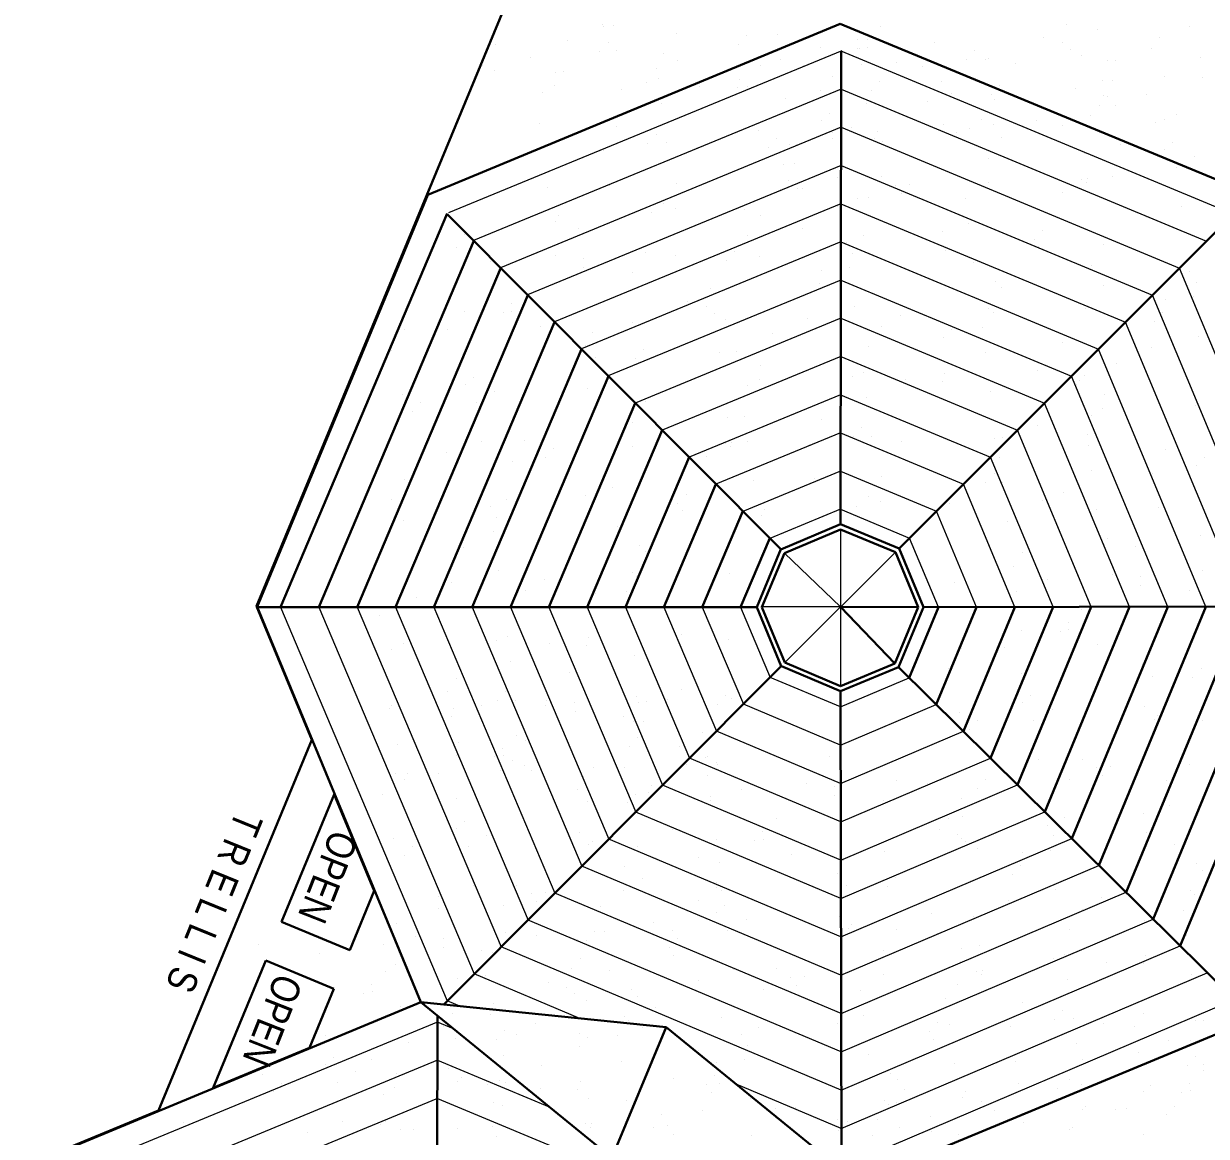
# Model space of a CAD drawing. Header units: inches. Extents: x -10188 to 9179, y -281 to 6710.
# Drawn here: x -2060.5 to -1692, y 2433.1 to 2780 of the extents above; entities that cross this region are included whole.
import ezdxf

# ---------------------------------------------------------------- set-up
doc = ezdxf.new("R2010")
doc.units = ezdxf.units.IN
doc.header["$MEASUREMENT"] = 0
doc.linetypes.add('HIDDEN', pattern=[0.375, 0.25, -0.125])
doc.layers.add('ROOF LINE', color=7, linetype='Continuous', lineweight=30)
doc.layers.add('ROOFLINE', color=7, linetype='HIDDEN', lineweight=30)
doc.styles.add('ARCHENTLTD', font='technical.ttf', dxfattribs={"height": 0.1875})

msp = doc.modelspace()

# ---------------------------------------------------------------- linework, layer by layer
at = {"layer": 'ROOF LINE'}
for p, q in [((-1987.98, 2598.36), (-1862.75, 2900.92)), ((-1806.06, 2779.88), (-1934.53, 2726.62)), ((-1677.53, 2726.64), (-1806.06, 2779.88)), ((-1987.76, 2598.14), (-1934.58, 2726.65)), ((-1987.69, 2598.13), (-1934.53, 2726.62)), ((-1824.62, 2616.09), (-1806.02, 2623.96)), ((-1806.02, 2623.95), (-1787.73, 2616.39)), ((-1823.48, 2614.94), (-1806.02, 2622.33)), ((-1806.02, 2622.33), (-1788.88, 2615.24)), ((-1787.73, 2616.39), (-1780.13, 2598.08)), ((-1832.08, 2598.08), (-1824.62, 2616.1)), ((-1830.46, 2598.08), (-1823.48, 2614.94)), ((-1788.88, 2615.24), (-1781.76, 2598.08)), ((-1970.76, 2556.73), (-1987.98, 2598.36)), ((-1936.73, 2474.93), (-1987.74, 2598.14)), ((-1824.45, 2579.63), (-1832.08, 2598.08)), ((-1823.33, 2580.86), (-1830.46, 2598.08)), ((-1781.76, 2598.08), (-1789.04, 2580.47)), ((-1780.13, 2598.08), (-1787.89, 2579.33)), ((-1806.01, 2571.84), (-1824.4, 2579.68)), ((-1806.01, 2573.47), (-1823.33, 2580.86)), ((-1789.04, 2580.47), (-1806.01, 2573.47)), ((-1787.89, 2579.33), (-1806.01, 2571.85)), ((-2018.51, 2441.22), (-1970.76, 2556.73)), ((-1980.12, 2499.94), (-1963.7, 2539.67)), ((-1963.7, 2539.67), (-1951.26, 2509.6)), ((-1951.26, 2509.6), (-1958.89, 2491.16)), ((-1958.89, 2491.16), (-1980.12, 2499.94)), ((-2001.47, 2448.28), (-1985.09, 2487.92)), ((-1985.09, 2487.92), (-1963.86, 2479.13)), ((-1963.85, 2479.14), (-1971.48, 2460.72)), ((-1936.73, 2474.93), (-2059.9, 2423.84)), ((-1860.33, 2467.17), (-1936.73, 2474.93)), ((-1936.73, 2474.93), (-1877.2, 2426.42)), ((-1677.56, 2469.66), (-1800.71, 2418.62)), ((-1877.2, 2426.42), (-1860.33, 2467.17)), ((-1860.33, 2467.17), (-1800.71, 2418.62)), ((-1971.48, 2460.72), (-2001.47, 2448.28)), ((-2060.5, 2423.83), (-2018.51, 2441.22))]:
    msp.add_line(p, q, dxfattribs=at)
at = {"layer": 'ROOF LINE', "color": 93, "lineweight": 9}
for p, q in [((-1805.6, 2771.52), (-1928.09, 2721.02)), ((-1805.91, 2771.52), (-1683.6, 2720.59)), ((-1805.78, 2759.55), (-1920.3, 2712.33)), ((-1805.78, 2759.55), (-1692.01, 2712.18)), ((-1805.8, 2747.65), (-1911.91, 2703.89)), ((-1805.8, 2747.65), (-1700.42, 2703.76)), ((-1805.82, 2735.74), (-1903.52, 2695.45)), ((-1805.82, 2735.74), (-1708.82, 2695.35)), ((-1805.84, 2723.83), (-1895.13, 2687.01)), ((-1805.84, 2723.83), (-1717.23, 2686.93)), ((-1805.86, 2711.93), (-1886.74, 2678.58)), ((-1805.86, 2711.93), (-1725.64, 2678.52)), ((-1656.4, 2598.27), (-1700.42, 2703.76)), ((-1805.88, 2700.02), (-1878.35, 2670.14)), ((-1805.88, 2700.02), (-1734.05, 2670.11)), ((-1668.31, 2598.26), (-1708.82, 2695.35)), ((-1805.9, 2688.11), (-1869.96, 2661.7)), ((-1805.9, 2688.11), (-1742.46, 2661.69)), ((-1680.23, 2598.24), (-1717.23, 2686.93)), ((-1805.92, 2676.2), (-1861.57, 2653.26)), ((-1805.92, 2676.2), (-1750.87, 2653.28)), ((-1692.14, 2598.22), (-1725.64, 2678.52)), ((-1704.05, 2598.2), (-1734.05, 2670.11)), ((-1805.95, 2664.3), (-1853.18, 2644.82)), ((-1805.95, 2664.3), (-1759.27, 2644.86)), ((-1715.96, 2598.18), (-1742.46, 2661.69)), ((-1727.87, 2598.16), (-1750.87, 2653.28)), ((-1805.97, 2652.39), (-1844.79, 2636.38)), ((-1805.97, 2652.39), (-1767.68, 2636.45)), ((-1739.78, 2598.14), (-1759.27, 2644.86)), ((-1805.99, 2640.48), (-1836.4, 2627.94)), ((-1805.99, 2640.48), (-1776.09, 2628.03)), ((-1751.69, 2598.12), (-1767.68, 2636.45)), ((-1806.01, 2628.58), (-1828.01, 2619.5)), ((-1806.01, 2628.58), (-1784.5, 2619.62)), ((-1763.6, 2598.11), (-1776.09, 2628.03)), ((-1775.51, 2598.09), (-1784.5, 2619.62)), ((-1980.51, 2598.08), (-1928.5, 2475.34)), ((-1968.56, 2598.08), (-1920.11, 2483.75)), ((-1956.62, 2598.08), (-1911.73, 2492.15)), ((-1944.67, 2598.08), (-1903.34, 2500.56)), ((-1932.72, 2598.08), (-1894.96, 2508.96)), ((-1920.78, 2598.08), (-1886.57, 2517.37)), ((-1908.83, 2598.08), (-1878.19, 2525.77)), ((-1896.88, 2598.08), (-1869.8, 2534.18)), ((-1884.93, 2598.08), (-1861.42, 2542.58)), ((-1872.99, 2598.08), (-1853.03, 2550.98)), ((-1861.04, 2598.08), (-1844.65, 2559.39)), ((-1849.09, 2598.08), (-1836.26, 2567.79)), ((-1837.15, 2598.08), (-1827.87, 2576.2)), ((-1806, 2566.98), (-1827.87, 2576.2)), ((-1806, 2566.98), (-1784.61, 2576.09)), ((-1805.97, 2555.04), (-1836.26, 2567.79)), ((-1805.97, 2555.04), (-1776.17, 2567.73)), ((-1805.95, 2543.09), (-1844.65, 2559.39)), ((-1805.95, 2543.09), (-1767.72, 2559.37)), ((-1805.93, 2531.15), (-1853.03, 2550.98)), ((-1805.93, 2531.15), (-1759.27, 2551.01)), ((-1805.91, 2519.2), (-1861.42, 2542.58)), ((-1805.91, 2519.2), (-1750.83, 2542.65)), ((-1805.88, 2507.26), (-1869.8, 2534.18)), ((-1805.88, 2507.26), (-1742.38, 2534.29)), ((-1805.86, 2495.31), (-1878.19, 2525.77)), ((-1805.86, 2495.31), (-1733.93, 2525.93)), ((-1805.84, 2483.37), (-1886.57, 2517.37)), ((-1805.84, 2483.37), (-1725.49, 2517.57)), ((-1805.81, 2471.42), (-1894.96, 2508.96)), ((-1805.81, 2471.42), (-1717.04, 2509.21)), ((-1805.79, 2459.48), (-1903.34, 2500.56)), ((-1805.79, 2459.48), (-1708.59, 2500.85)), ((-1805.77, 2447.53), (-1911.73, 2492.15)), ((-1805.77, 2447.53), (-1700.15, 2492.49)), ((-1887.23, 2469.9), (-1920.11, 2483.75)), ((-1805.74, 2435.59), (-1691.7, 2484.13)), ((-1924.59, 2473.7), (-1928.5, 2475.34)), ((-1805.72, 2423.64), (-1683.25, 2475.77)), ((-1931.33, 2468.79), (-2053.82, 2418.29)), ((-1931.64, 2468.79), (-1926.64, 2466.71)), ((-1931.51, 2456.82), (-2046.03, 2409.6)), ((-1931.51, 2456.82), (-1896.73, 2442.34)), ((-1805.74, 2435.59), (-1838.48, 2449.37)), ((-1931.53, 2444.92), (-2037.64, 2401.16)), ((-1931.53, 2444.92), (-1826.15, 2401.03))]:
    msp.add_line(p, q, dxfattribs=at)
at = {"layer": 'ROOF LINE', "color": 93}
for p, q in [((-1806.02, 2623.95), (-1805.76, 2771.19)), ((-1787.73, 2616.39), (-1677.42, 2726.77)), ((-1980.51, 2598.08), (-1928.5, 2720.81)), ((-1824.62, 2616.1), (-1928.3, 2720.38)), ((-1968.56, 2598.08), (-1920.19, 2712.22)), ((-1956.62, 2598.08), (-1911.81, 2703.79)), ((-1944.67, 2598.08), (-1903.44, 2695.37)), ((-1932.72, 2598.08), (-1895.06, 2686.94)), ((-1920.78, 2598.08), (-1886.68, 2678.52)), ((-1908.83, 2598.08), (-1878.31, 2670.09)), ((-1896.88, 2598.08), (-1869.93, 2661.67)), ((-1884.93, 2598.08), (-1861.55, 2653.24)), ((-1872.99, 2598.08), (-1853.18, 2644.82)), ((-1861.04, 2598.08), (-1844.8, 2636.39)), ((-1849.09, 2598.08), (-1836.42, 2627.97)), ((-1837.15, 2598.08), (-1828.05, 2619.54)), ((-1832.08, 2598.08), (-1987.51, 2598.08)), ((-1775.51, 2598.09), (-1784.61, 2576.09)), ((-1780.13, 2598.08), (-1624.08, 2598.33)), ((-1763.6, 2598.11), (-1776.17, 2567.73)), ((-1751.69, 2598.12), (-1767.72, 2559.37)), ((-1751.69, 2598.12), (-1767.72, 2559.37)), ((-1739.78, 2598.14), (-1759.27, 2551.01)), ((-1727.87, 2598.16), (-1750.83, 2542.65)), ((-1715.96, 2598.18), (-1742.38, 2534.29)), ((-1704.05, 2598.2), (-1733.93, 2525.93)), ((-1692.14, 2598.22), (-1725.49, 2517.57)), ((-1680.23, 2598.24), (-1717.04, 2509.21)), ((-1668.31, 2598.26), (-1708.59, 2500.85)), ((-1656.4, 2598.27), (-1700.15, 2492.49)), ((-1824.45, 2579.63), (-1929.63, 2474.21)), ((-1787.89, 2579.33), (-1677.21, 2469.79)), ((-1806.01, 2571.84), (-1805.72, 2422.7)), ((-1931.74, 2321.23), (-1931.58, 2470.74))]:
    msp.add_line(p, q, dxfattribs=at)
at = {"layer": 'ROOF LINE', "color": 5, "lineweight": 9}
for p, q in [((-1806.02, 2622.33), (-1806.02, 2573.47)), ((-1788.88, 2615.24), (-1823.33, 2580.86))]:
    msp.add_line(p, q, dxfattribs=at)
at = {"layer": 'ROOF LINE', "color": 4, "lineweight": 9}
for p, q in [((-1823.48, 2614.94), (-1806.02, 2598.13)), ((-1806.02, 2598.13), (-1830.46, 2598.13))]:
    msp.add_line(p, q, dxfattribs=at)
at = {"layer": 'ROOF LINE', "color": 5}
for p, q in [((-1781.76, 2598.08), (-1806.02, 2598.13)), ((-1806.02, 2598.13), (-1789.04, 2580.47))]:
    msp.add_line(p, q, dxfattribs=at)
at = {"layer": 'ROOFLINE', "color": 7, "linetype": 'Continuous', "lineweight": 25, "ltscale": 100}
for p, q in [((-1880.21, 2779.61), (-1880.21, 2779.61)), ((-1879.92, 2779.13), (-1879.92, 2779.13)), ((-1876.75, 2779.33), (-1876.75, 2779.33)), ((-1793.45, 2778.95), (-1793.45, 2778.95)), ((-1735.43, 2779.76), (-1735.43, 2779.76)), ((-1697.12, 2779.09), (-1697.12, 2779.09)), ((-1857.24, 2776.96), (-1857.24, 2776.96)), ((-1835.27, 2776.18), (-1835.27, 2776.18)), ((-1825.77, 2776.61), (-1825.77, 2776.61)), ((-1800.6, 2775.08), (-1800.6, 2775.08)), ((-1797.65, 2774.93), (-1797.65, 2774.93)), ((-1742.63, 2775.51), (-1742.63, 2775.51)), ((-1726.02, 2778.14), (-1726.02, 2778.14)), ((-1706.72, 2775.52), (-1706.72, 2775.52)), ((-1913.45, 2773.34), (-1913.45, 2773.34)), ((-1891.1, 2774.72), (-1891.1, 2774.72)), ((-1880.94, 2771.42), (-1880.94, 2771.42)), ((-1878.41, 2774.19), (-1878.41, 2774.19)), ((-1875.72, 2771.52), (-1875.72, 2771.52)), ((-1837.81, 2773.42), (-1837.81, 2773.42)), ((-1812.14, 2772.47), (-1812.14, 2772.47)), ((-1800.65, 2772.09), (-1800.65, 2772.09)), ((-1800.18, 2772.16), (-1800.18, 2772.16)), ((-1797.48, 2772.62), (-1797.48, 2772.62)), ((-1776.58, 2773.99), (-1776.58, 2773.99)), ((-1764.25, 2771.57), (-1764.25, 2771.57)), ((-1736.86, 2774.08), (-1736.86, 2774.08)), ((-1734.4, 2771.95), (-1734.4, 2771.95)), ((-1709.23, 2772.15), (-1709.23, 2772.15)), ((-1902.49, 2769.33), (-1902.49, 2769.33)), ((-1861.27, 2770.64), (-1861.27, 2770.64)), ((-1856.86, 2768.47), (-1856.86, 2768.47)), ((-1824.74, 2768.81), (-1824.74, 2768.81)), ((-1788.63, 2768), (-1788.63, 2768)), ((-1766.78, 2768.8), (-1766.78, 2768.8)), ((-1760.96, 2768.91), (-1760.96, 2768.91)), ((-1759.73, 2768.95), (-1759.73, 2768.95)), ((-1751.61, 2767.42), (-1751.61, 2767.42)), ((-1730.82, 2769.89), (-1730.82, 2769.89)), ((-1722.71, 2768.36), (-1722.71, 2768.36)), ((-1720.39, 2768.49), (-1720.39, 2768.49)), ((-1693.81, 2769.31), (-1693.81, 2769.31)), ((-1917.48, 2767.02), (-1917.48, 2767.02)), ((-1913.77, 2765.5), (-1913.77, 2765.5)), ((-1894.8, 2764.85), (-1894.8, 2764.85)), ((-1892.27, 2765.05), (-1892.27, 2765.05)), ((-1863.37, 2765.99), (-1863.37, 2765.99)), ((-1831.01, 2766.83), (-1831.01, 2766.83)), ((-1817.53, 2767.06), (-1817.53, 2767.06)), ((-1799.58, 2767.27), (-1799.58, 2767.27)), ((-1780.51, 2766.47), (-1780.51, 2766.47)), ((-1772.45, 2765.93), (-1772.45, 2765.93)), ((-1895.24, 2760.58), (-1895.24, 2760.58)), ((-1866.33, 2761.52), (-1866.33, 2761.52)), ((-1862.79, 2762.78), (-1862.79, 2762.78)), ((-1849.77, 2760.37), (-1849.77, 2760.37)), ((-1837.43, 2762.47), (-1837.43, 2762.47)), ((-1835.04, 2760.51), (-1835.04, 2760.51)), ((-1808.53, 2763.41), (-1808.53, 2763.41)), ((-1793.94, 2761.84), (-1793.94, 2761.84)), ((-1774.43, 2761.96), (-1774.43, 2761.96)), ((-1756.31, 2760.58), (-1756.31, 2760.58)), ((-1724.42, 2762.16), (-1724.42, 2762.16)), ((-1721.26, 2762.36), (-1721.26, 2762.36)), ((-1705.11, 2763.33), (-1705.11, 2763.33)), ((-1693.15, 2763.02), (-1693.15, 2763.02)), ((-1898.83, 2758.52), (-1898.83, 2758.52)), ((-1874.12, 2759.33), (-1874.12, 2759.33)), ((-1838.21, 2759.98), (-1838.21, 2759.98)), ((-1823.14, 2756.61), (-1823.14, 2756.61)), ((-1812.14, 2759.11), (-1812.14, 2759.11)), ((-1796.47, 2759.07), (-1796.47, 2759.07)), ((-1771.42, 2758.12), (-1771.42, 2758.12)), ((-1758.84, 2757.82), (-1758.84, 2757.82)), ((-1757.95, 2756.38), (-1757.95, 2756.38)), ((-1732.8, 2759.75), (-1732.8, 2759.75)), ((-1723.98, 2757.69), (-1723.98, 2757.69)), ((-1722.91, 2757.22), (-1722.91, 2757.22)), ((-1710.5, 2757.91), (-1710.5, 2757.91)), ((-1861.76, 2754.98), (-1861.76, 2754.98)), ((-1797.97, 2755.08), (-1797.97, 2755.08)), ((-1778.74, 2755.75), (-1778.74, 2755.75)), ((-1725.44, 2754.45), (-1725.44, 2754.45)), ((-1720.23, 2754.56), (-1720.23, 2754.56)), ((-1899.8, 2748.95), (-1899.8, 2748.95)), ((-1811.99, 2749.85), (-1811.99, 2749.85)), ((-1809.46, 2752.1), (-1809.46, 2752.1)), ((-1761.98, 2750.05), (-1761.98, 2750.05)), ((-1744.89, 2749.61), (-1744.89, 2749.61)), ((-1728.01, 2751.36), (-1728.01, 2751.36)), ((-1707.87, 2749.03), (-1707.87, 2749.03)), ((-1705.11, 2749.97), (-1705.11, 2749.97)), ((-1701.37, 2751.51), (-1701.37, 2751.51)), ((-1875.77, 2747.86), (-1875.77, 2747.86)), ((-1863.45, 2745.44), (-1863.45, 2745.44)), ((-1831.59, 2746.77), (-1831.59, 2746.77)), ((-1808.43, 2746.02), (-1808.43, 2746.02)), ((-1802.69, 2747.72), (-1802.69, 2747.72)), ((-1794.58, 2746.19), (-1794.58, 2746.19)), ((-1773.79, 2748.66), (-1773.79, 2748.66)), ((-1769.81, 2745.92), (-1769.81, 2745.92)), ((-1765.67, 2747.14), (-1765.67, 2747.14)), ((-1758.27, 2748.53), (-1758.27, 2748.53)), ((-1736.77, 2748.08), (-1736.77, 2748.08)), ((-1865.98, 2742.68), (-1865.98, 2742.68)), ((-1860.15, 2742.78), (-1860.15, 2742.78)), ((-1825.82, 2744.18), (-1825.82, 2744.18)), ((-1821.91, 2742.24), (-1821.91, 2742.24)), ((-1819.59, 2742.36), (-1819.59, 2742.36)), ((-1808.43, 2744.29), (-1808.43, 2744.29)), ((-1795.51, 2744.26), (-1795.51, 2744.26)), ((-1793, 2743.18), (-1793, 2743.18)), ((-1770.8, 2744.77), (-1770.8, 2744.77)), ((-1755.8, 2744.35), (-1755.8, 2744.35)), ((-1718.62, 2742.36), (-1718.62, 2742.36)), ((-1702.43, 2742.95), (-1702.43, 2742.95)), ((-1898.78, 2741.15), (-1898.78, 2741.15)), ((-1879.71, 2740.35), (-1879.71, 2740.35)), ((-1850.81, 2741.29), (-1850.81, 2741.29)), ((-1828.35, 2741.42), (-1828.35, 2741.42)), ((-1759.83, 2738.02), (-1759.83, 2738.02)), ((-1730.11, 2739.38), (-1730.11, 2739.38)), ((-1704.96, 2740.7), (-1704.96, 2740.7)), ((-1695.66, 2738.57), (-1695.66, 2738.57)), ((-1823.62, 2736.04), (-1823.62, 2736.04)), ((-1820.46, 2736.24), (-1820.46, 2736.24)), ((-1724.56, 2737.63), (-1724.56, 2737.63)), ((-1718.79, 2735.04), (-1718.79, 2735.04)), ((-1701.4, 2735.14), (-1701.4, 2735.14)), ((-1822.11, 2731.09), (-1822.11, 2731.09)), ((-1806.83, 2732.09), (-1806.83, 2732.09)), ((-1793.36, 2732.23), (-1793.36, 2732.23)), ((-1759.91, 2730.58), (-1759.91, 2730.58)), ((-1731.01, 2731.52), (-1731.01, 2731.52)), ((-1729.08, 2731.57), (-1729.08, 2731.57)), ((-1721.32, 2732.27), (-1721.32, 2732.27)), ((-1897.17, 2728.95), (-1897.17, 2728.95)), ((-1877.94, 2729.63), (-1877.94, 2729.63)), ((-1857.15, 2730.25), (-1857.15, 2730.25)), ((-1824.64, 2728.33), (-1824.64, 2728.33)), ((-1819.43, 2728.43), (-1819.43, 2728.43)), ((-1817.71, 2728.69), (-1817.71, 2728.69)), ((-1788.81, 2729.63), (-1788.81, 2729.63)), ((-1787.02, 2727.07), (-1787.02, 2727.07)), ((-1784.48, 2729.84), (-1784.48, 2729.84)), ((-1736.78, 2727.36), (-1736.78, 2727.36)), ((-1729.46, 2730.42), (-1729.46, 2730.42)), ((-1861.18, 2723.92), (-1861.18, 2723.92)), ((-1800.57, 2725.38), (-1800.57, 2725.38)), ((-1797.39, 2725.91), (-1797.39, 2725.91)), ((-1767.13, 2725.55), (-1767.13, 2725.55)), ((-1893.78, 2720.07), (-1893.78, 2720.07)), ((-1864.87, 2721.01), (-1864.87, 2721.01)), ((-1857.47, 2722.41), (-1857.47, 2722.41)), ((-1835.97, 2721.96), (-1835.97, 2721.96)), ((-1830.93, 2720.12), (-1830.93, 2720.12)), ((-1807.07, 2722.9), (-1807.07, 2722.9)), ((-1710.68, 2719.54), (-1710.68, 2719.54)), ((-1699.8, 2722.95), (-1699.8, 2722.95)), ((-1894.71, 2718.14), (-1894.71, 2718.14)), ((-1887.68, 2716.2), (-1887.68, 2716.2)), ((-1817.82, 2716.24), (-1817.82, 2716.24)), ((-1766.1, 2717.74), (-1766.1, 2717.74)), ((-1923.02, 2714.26), (-1923.02, 2714.26)), ((-1834.96, 2713.79), (-1834.96, 2713.79)), ((-1798.97, 2714.02), (-1798.97, 2714.02)), ((-1774.34, 2715.25), (-1774.34, 2715.25)), ((-1745.68, 2712.72), (-1745.68, 2712.72)), ((-1743.15, 2715.49), (-1743.15, 2715.49)), ((-1925.72, 2710.18), (-1925.72, 2710.18)), ((-1866.83, 2708.76), (-1866.83, 2708.76)), ((-1839.08, 2709.03), (-1839.08, 2709.03)), ((-1804.15, 2711.72), (-1804.15, 2711.72)), ((-1802.19, 2708.45), (-1802.19, 2708.45)), ((-1773.29, 2709.4), (-1773.29, 2709.4)), ((-1744.39, 2710.34), (-1744.39, 2710.34)), ((-1723.9, 2710.97), (-1723.9, 2710.97)), ((-1944, 2704.99), (-1944, 2704.99)), ((-1915.1, 2705.94), (-1915.1, 2705.94)), ((-1894.91, 2707.56), (-1894.91, 2707.56)), ((-1886.2, 2706.88), (-1886.2, 2706.88)), ((-1857.29, 2707.83), (-1857.29, 2707.83)), ((-1841.62, 2706.26), (-1841.62, 2706.26)), ((-1831.09, 2707.51), (-1831.09, 2707.51)), ((-1764.5, 2705.55), (-1764.5, 2705.55)), ((-1924.7, 2702.37), (-1924.7, 2702.37)), ((-1886.07, 2704), (-1886.07, 2704)), ((-1870.86, 2702.44), (-1870.86, 2702.44)), ((-1811.9, 2703.14), (-1811.9, 2703.14)), ((-1803.12, 2703.91), (-1803.12, 2703.91)), ((-1727.93, 2704.65), (-1727.93, 2704.65)), ((-1697.12, 2702.58), (-1697.12, 2702.58)), ((-1846.37, 2697.46), (-1846.37, 2697.46)), ((-1812.65, 2699.09), (-1812.65, 2699.09)), ((-1757.64, 2699.67), (-1757.64, 2699.67)), ((-1755.72, 2697.64), (-1755.72, 2697.64)), ((-1724.06, 2698.37), (-1724.06, 2698.37)), ((-1695.16, 2699.31), (-1695.16, 2699.31)), ((-1904.4, 2696.65), (-1904.4, 2696.65)), ((-1815.19, 2696.33), (-1815.19, 2696.33)), ((-1704.87, 2693.99), (-1704.87, 2693.99)), ((-1696.09, 2694.77), (-1696.09, 2694.77)), ((-1923.09, 2690.17), (-1923.09, 2690.17)), ((-1908.59, 2692.63), (-1908.59, 2692.63)), ((-1908.43, 2690.32), (-1908.43, 2690.32)), ((-1853.58, 2693.21), (-1853.58, 2693.21)), ((-1847.81, 2691.78), (-1847.81, 2691.78)), ((-1801.51, 2691.72), (-1801.51, 2691.72)), ((-1759.75, 2691.31), (-1759.75, 2691.31)), ((-1758.45, 2690.06), (-1758.45, 2690.06)), ((-1729.55, 2691.01), (-1729.55, 2691.01)), ((-1911.13, 2689.87), (-1911.13, 2689.87)), ((-1870.67, 2686.65), (-1870.67, 2686.65)), ((-1845.35, 2689.65), (-1845.35, 2689.65)), ((-1841.77, 2687.59), (-1841.77, 2687.59)), ((-1816.26, 2688.17), (-1816.26, 2688.17)), ((-1787.35, 2689.12), (-1787.35, 2689.12)), ((-1708.16, 2687.18), (-1708.16, 2687.18)), ((-1705.62, 2689.95), (-1705.62, 2689.95)), ((-1941.96, 2684.53), (-1941.96, 2684.53)), ((-1928.48, 2684.76), (-1928.48, 2684.76)), ((-1899.57, 2685.71), (-1899.57, 2685.71)), ((-1883.39, 2683.63), (-1883.39, 2683.63)), ((-1827.15, 2683.28), (-1827.15, 2683.28)), ((-1793.28, 2685.52), (-1793.28, 2685.52)), ((-1771.32, 2684.74), (-1771.32, 2684.74)), ((-1761.81, 2685.17), (-1761.81, 2685.17)), ((-1885.37, 2679.67), (-1885.37, 2679.67)), ((-1797.31, 2679.2), (-1797.31, 2679.2)), ((-1773.85, 2681.98), (-1773.85, 2681.98)), ((-1736.69, 2680.65), (-1736.69, 2680.65)), ((-1709.22, 2679.03), (-1709.22, 2679.03)), ((-1694.48, 2682.57), (-1694.48, 2682.57)), ((-1945.99, 2678.21), (-1945.99, 2678.21)), ((-1923.09, 2676.82), (-1923.09, 2676.82)), ((-1882.36, 2675.82), (-1882.36, 2675.82)), ((-1869.79, 2675.52), (-1869.79, 2675.52)), ((-1867.26, 2678.28), (-1867.26, 2678.28)), ((-1843.74, 2677.46), (-1843.74, 2677.46)), ((-1838.53, 2677.89), (-1838.53, 2677.89)), ((-1760.79, 2677.37), (-1760.79, 2677.37)), ((-1830.84, 2673.41), (-1830.84, 2673.41)), ((-1744.57, 2671.97), (-1744.57, 2671.97)), ((-1720.12, 2674.13), (-1720.12, 2674.13)), ((-1920.41, 2669.8), (-1920.41, 2669.8)), ((-1831.28, 2669.14), (-1831.28, 2669.14)), ((-1802.38, 2670.08), (-1802.38, 2670.08)), ((-1798.83, 2671.34), (-1798.83, 2671.34)), ((-1785.81, 2668.93), (-1785.81, 2668.93)), ((-1774.26, 2668.54), (-1774.26, 2668.54)), ((-1773.47, 2671.03), (-1773.47, 2671.03)), ((-1731.5, 2668.74), (-1731.5, 2668.74)), ((-1729.98, 2670.4), (-1729.98, 2670.4)), ((-1942.54, 2664.48), (-1942.54, 2664.48)), ((-1922.93, 2667.55), (-1922.93, 2667.55)), ((-1913.64, 2665.42), (-1913.64, 2665.42)), ((-1884.74, 2666.37), (-1884.74, 2666.37)), ((-1855.83, 2667.31), (-1855.83, 2667.31)), ((-1834.87, 2667.08), (-1834.87, 2667.08)), ((-1759.18, 2665.17), (-1759.18, 2665.17)), ((-1732.51, 2667.63), (-1732.51, 2667.63)), ((-1723.81, 2664.26), (-1723.81, 2664.26)), ((-1936.77, 2661.89), (-1936.77, 2661.89)), ((-1919.38, 2661.99), (-1919.38, 2661.99)), ((-1881.75, 2662.47), (-1881.75, 2662.47)), ((-1880.76, 2663.63), (-1880.76, 2663.63)), ((-1866.75, 2662.05), (-1866.75, 2662.05)), ((-1797.8, 2663.54), (-1797.8, 2663.54)), ((-1695.34, 2660.94), (-1695.34, 2660.94)), ((-1939.3, 2659.12), (-1939.3, 2659.12)), ((-1841.06, 2657.08), (-1841.06, 2657.08)), ((-1835.85, 2657.51), (-1835.85, 2657.51)), ((-1727.84, 2657.94), (-1727.84, 2657.94)), ((-1724.25, 2659.99), (-1724.25, 2659.99)), ((-1870.78, 2655.73), (-1870.78, 2655.73)), ((-1811.82, 2656.42), (-1811.82, 2656.42)), ((-1799.49, 2654), (-1799.49, 2654)), ((-1744.47, 2654.58), (-1744.47, 2654.58)), ((-1917.77, 2649.8), (-1917.77, 2649.8)), ((-1904.31, 2649.94), (-1904.31, 2649.94)), ((-1834.82, 2649.71), (-1834.82, 2649.71)), ((-1802.02, 2651.23), (-1802.02, 2651.23)), ((-1796.2, 2651.34), (-1796.2, 2651.34)), ((-1786.85, 2649.85), (-1786.85, 2649.85)), ((-1757.95, 2650.8), (-1757.95, 2650.8)), ((-1755.63, 2650.92), (-1755.63, 2650.92)), ((-1729.05, 2651.74), (-1729.05, 2651.74)), ((-1928.66, 2646.39), (-1928.66, 2646.39)), ((-1899.76, 2647.33), (-1899.76, 2647.33)), ((-1895.43, 2647.54), (-1895.43, 2647.54)), ((-1870.86, 2648.28), (-1870.86, 2648.28)), ((-1841.95, 2649.22), (-1841.95, 2649.22)), ((-1840.41, 2648.12), (-1840.41, 2648.12)), ((-1840.03, 2649.28), (-1840.03, 2649.28)), ((-1815.75, 2648.91), (-1815.75, 2648.91)), ((-1728.82, 2648.37), (-1728.82, 2648.37)), ((-1704.79, 2647.28), (-1704.79, 2647.28)), ((-1908.34, 2643.61), (-1908.34, 2643.61)), ((-1897.96, 2644.77), (-1897.96, 2644.77)), ((-1878.08, 2643.25), (-1878.08, 2643.25)), ((-1847.73, 2645.07), (-1847.73, 2645.07)), ((-1759.66, 2644.6), (-1759.66, 2644.6)), ((-1756.5, 2644.8), (-1756.5, 2644.8)), ((-1694.99, 2642.09), (-1694.99, 2642.09)), ((-1692.46, 2644.86), (-1692.46, 2644.86)), ((-1793.2, 2638.81), (-1793.2, 2638.81)), ((-1758.15, 2639.65), (-1758.15, 2639.65)), ((-1727.79, 2640.56), (-1727.79, 2640.56)), ((-1708.72, 2639.76), (-1708.72, 2639.76)), ((-1941.87, 2637.82), (-1941.87, 2637.82)), ((-1877.05, 2635.45), (-1877.05, 2635.45)), ((-1833.21, 2637.51), (-1833.21, 2637.51)), ((-1813.98, 2638.18), (-1813.98, 2638.18)), ((-1760.69, 2636.89), (-1760.69, 2636.89)), ((-1755.47, 2636.99), (-1755.47, 2636.99)), ((-1945.9, 2631.5), (-1945.9, 2631.5)), ((-1909.92, 2631.72), (-1909.92, 2631.72)), ((-1885.29, 2632.95), (-1885.29, 2632.95)), ((-1854.09, 2633.19), (-1854.09, 2633.19)), ((-1797.22, 2632.48), (-1797.22, 2632.48)), ((-1743.11, 2631.46), (-1743.11, 2631.46)), ((-1736.61, 2633.94), (-1736.61, 2633.94)), ((-1915.09, 2629.42), (-1915.09, 2629.42)), ((-1856.63, 2630.43), (-1856.63, 2630.43)), ((-1855.33, 2628.05), (-1855.33, 2628.05)), ((-1829.82, 2628.63), (-1829.82, 2628.63)), ((-1800.92, 2629.57), (-1800.92, 2629.57)), ((-1793.51, 2630.97), (-1793.51, 2630.97)), ((-1772.01, 2630.52), (-1772.01, 2630.52)), ((-1726.18, 2628.37), (-1726.18, 2628.37)), ((-1706.95, 2629.04), (-1706.95, 2629.04)), ((-1942.04, 2625.21), (-1942.04, 2625.21)), ((-1913.14, 2626.16), (-1913.14, 2626.16)), ((-1884.24, 2627.1), (-1884.24, 2627.1)), ((-1830.76, 2626.69), (-1830.76, 2626.69)), ((-1753.86, 2624.79), (-1753.86, 2624.79)), ((-1922.85, 2620.84), (-1922.85, 2620.84)), ((-1914.06, 2621.62), (-1914.06, 2621.62)), ((-1875.44, 2623.25), (-1875.44, 2623.25)), ((-1693.89, 2620.43), (-1693.89, 2620.43)), ((-1923.6, 2616.79), (-1923.6, 2616.79)), ((-1868.58, 2617.38), (-1868.58, 2617.38)), ((-1723.73, 2617.55), (-1723.73, 2617.55)), ((-1722.79, 2619.48), (-1722.79, 2619.48)), ((-1714.08, 2616.92), (-1714.08, 2616.92)), ((-1926.13, 2614.03), (-1926.13, 2614.03)), ((-1866.66, 2615.34), (-1866.66, 2615.34)), ((-1749.42, 2614.98), (-1749.42, 2614.98)), ((-1912.46, 2609.42), (-1912.46, 2609.42)), ((-1870.69, 2609.01), (-1870.69, 2609.01)), ((-1752.13, 2610.9), (-1752.13, 2610.9)), ((-1693.24, 2609.48), (-1693.24, 2609.48)), ((-1927.2, 2605.88), (-1927.2, 2605.88)), ((-1898.3, 2606.82), (-1898.3, 2606.82)), ((-1869.4, 2607.77), (-1869.4, 2607.77)), ((-1840.49, 2608.71), (-1840.49, 2608.71)), ((-1770.4, 2605.71), (-1770.4, 2605.71)), ((-1741.5, 2606.66), (-1741.5, 2606.66)), ((-1721.32, 2608.28), (-1721.32, 2608.28)), ((-1712.6, 2607.6), (-1712.6, 2607.6)), ((-1904.23, 2603.22), (-1904.23, 2603.22)), ((-1882.26, 2602.45), (-1882.26, 2602.45)), ((-1872.76, 2602.88), (-1872.76, 2602.88)), ((-1751.1, 2603.09), (-1751.1, 2603.09)), ((-1712.48, 2604.73), (-1712.48, 2604.73)), ((-1697.27, 2603.16), (-1697.27, 2603.16)), ((-1938.09, 2600.98), (-1938.09, 2600.98)), ((-1884.8, 2599.68), (-1884.8, 2599.68)), ((-1847.64, 2598.36), (-1847.64, 2598.36)), ((-1949.48, 2595.59), (-1949.48, 2595.59)), ((-1908.26, 2596.9), (-1908.26, 2596.9)), ((-1871.73, 2595.07), (-1871.73, 2595.07)), ((-1730.8, 2597.37), (-1730.8, 2597.37)), ((-1941.79, 2591.11), (-1941.79, 2591.11)), ((-1749.49, 2590.9), (-1749.49, 2590.9)), ((-1737.53, 2590.59), (-1737.53, 2590.59)), ((-1735, 2593.35), (-1735, 2593.35)), ((-1734.83, 2591.04), (-1734.83, 2591.04)), ((-1942.22, 2586.84), (-1942.22, 2586.84)), ((-1913.32, 2587.79), (-1913.32, 2587.79)), ((-1909.78, 2589.05), (-1909.78, 2589.05)), ((-1884.42, 2588.73), (-1884.42, 2588.73)), ((-1855.52, 2589.68), (-1855.52, 2589.68)), ((-1840.93, 2588.1), (-1840.93, 2588.1)), ((-1697.07, 2587.37), (-1697.07, 2587.37)), ((-1945.82, 2584.78), (-1945.82, 2584.78)), ((-1896.76, 2586.63), (-1896.76, 2586.63)), ((-1885.2, 2586.24), (-1885.2, 2586.24)), ((-1843.46, 2585.33), (-1843.46, 2585.33)), ((-1768.36, 2585.26), (-1768.36, 2585.26)), ((-1754.88, 2585.48), (-1754.88, 2585.48)), ((-1725.98, 2586.43), (-1725.98, 2586.43)), ((-1709.79, 2584.35), (-1709.79, 2584.35)), ((-1908.75, 2581.24), (-1908.75, 2581.24)), ((-1870.13, 2582.87), (-1870.13, 2582.87)), ((-1711.77, 2580.39), (-1711.77, 2580.39)), ((-1925.63, 2575.8), (-1925.63, 2575.8)), ((-1890.29, 2577.73), (-1890.29, 2577.73)), ((-1772.39, 2578.93), (-1772.39, 2578.93)), ((-1749.49, 2577.54), (-1749.49, 2577.54)), ((-1708.77, 2576.54), (-1708.77, 2576.54)), ((-1696.19, 2576.24), (-1696.19, 2576.24)), ((-1693.66, 2579), (-1693.66, 2579)), ((-1946.79, 2575.22), (-1946.79, 2575.22)), ((-1922.76, 2574.13), (-1922.76, 2574.13)), ((-1855.42, 2572.28), (-1855.42, 2572.28)), ((-1928.33, 2571.71), (-1928.33, 2571.71)), ((-1912.97, 2568.94), (-1912.97, 2568.94)), ((-1910.44, 2571.7), (-1910.44, 2571.7)), ((-1907.14, 2569.04), (-1907.14, 2569.04)), ((-1897.52, 2569.09), (-1897.52, 2569.09)), ((-1888.81, 2568.41), (-1888.81, 2568.41)), ((-1869.45, 2570.3), (-1869.45, 2570.3)), ((-1868.9, 2568.5), (-1868.9, 2568.5)), ((-1866.58, 2568.63), (-1866.58, 2568.63)), ((-1859.9, 2569.36), (-1859.9, 2569.36)), ((-1841.7, 2570.56), (-1841.7, 2570.56)), ((-1839.99, 2569.45), (-1839.99, 2569.45)), ((-1746.81, 2570.52), (-1746.81, 2570.52)), ((-1946.61, 2566.52), (-1946.61, 2566.52)), ((-1945.77, 2567.41), (-1945.77, 2567.41)), ((-1926.7, 2566.61), (-1926.7, 2566.61)), ((-1917.71, 2567.47), (-1917.71, 2567.47)), ((-1897.8, 2567.56), (-1897.8, 2567.56)), ((-1888.68, 2565.54), (-1888.68, 2565.54)), ((-1844.23, 2567.8), (-1844.23, 2567.8)), ((-1768.94, 2565.2), (-1768.94, 2565.2)), ((-1749.33, 2568.27), (-1749.33, 2568.27)), ((-1740.04, 2566.14), (-1740.04, 2566.14)), ((-1711.14, 2567.09), (-1711.14, 2567.09)), ((-1927.31, 2563.9), (-1927.31, 2563.9)), ((-1873.47, 2563.97), (-1873.47, 2563.97)), ((-1870.61, 2562.3), (-1870.61, 2562.3)), ((-1867.44, 2562.5), (-1867.44, 2562.5)), ((-1763.17, 2562.61), (-1763.17, 2562.61)), ((-1745.78, 2562.71), (-1745.78, 2562.71)), ((-1708.15, 2563.19), (-1708.15, 2563.19)), ((-1707.16, 2564.35), (-1707.16, 2564.35)), ((-1693.15, 2562.77), (-1693.15, 2562.77)), ((-1907.01, 2558.18), (-1907.01, 2558.18)), ((-1869.1, 2557.36), (-1869.1, 2557.36)), ((-1848.99, 2558.99), (-1848.99, 2558.99)), ((-1765.7, 2559.84), (-1765.7, 2559.84)), ((-1944.16, 2555.21), (-1944.16, 2555.21)), ((-1924.93, 2555.89), (-1924.93, 2555.89)), ((-1911.2, 2554.16), (-1911.2, 2554.16)), ((-1904.14, 2556.51), (-1904.14, 2556.51)), ((-1871.63, 2554.59), (-1871.63, 2554.59)), ((-1866.42, 2554.69), (-1866.42, 2554.69)), ((-1856.19, 2554.75), (-1856.19, 2554.75)), ((-1697.18, 2556.45), (-1697.18, 2556.45)), ((-1925.7, 2551.71), (-1925.7, 2551.71)), ((-1913.74, 2551.4), (-1913.74, 2551.4)), ((-1911.04, 2551.86), (-1911.04, 2551.86)), ((-1908.17, 2550.19), (-1908.17, 2550.19)), ((-1850.42, 2553.31), (-1850.42, 2553.31)), ((-1847.96, 2551.18), (-1847.96, 2551.18)), ((-1847.56, 2551.64), (-1847.56, 2551.64)), ((-1809.36, 2551.61), (-1809.36, 2551.61)), ((-1744.18, 2550.52), (-1744.18, 2550.52)), ((-1730.71, 2550.66), (-1730.71, 2550.66)), ((-1940.76, 2546.33), (-1940.76, 2546.33)), ((-1931.09, 2546.29), (-1931.09, 2546.29)), ((-1911.86, 2547.27), (-1911.86, 2547.27)), ((-1904.46, 2548.67), (-1904.46, 2548.67)), ((-1902.19, 2547.24), (-1902.19, 2547.24)), ((-1882.96, 2548.22), (-1882.96, 2548.22)), ((-1873.28, 2548.18), (-1873.28, 2548.18)), ((-1854.06, 2549.16), (-1854.06, 2549.16)), ((-1844.7, 2549.67), (-1844.7, 2549.67)), ((-1844.38, 2549.13), (-1844.38, 2549.13)), ((-1755.06, 2547.11), (-1755.06, 2547.11)), ((-1726.16, 2548.06), (-1726.16, 2548.06)), ((-1721.83, 2548.26), (-1721.83, 2548.26)), ((-1697.26, 2549), (-1697.26, 2549)), ((-1944.57, 2546.07), (-1944.57, 2546.07)), ((-1941.7, 2544.4), (-1941.7, 2544.4)), ((-1886, 2545.16), (-1886, 2545.16)), ((-1847.41, 2545.58), (-1847.41, 2545.58)), ((-1816.6, 2542.97), (-1816.6, 2542.97)), ((-1788.52, 2544.17), (-1788.52, 2544.17)), ((-1778.98, 2543.23), (-1778.98, 2543.23)), ((-1760.77, 2544.43), (-1760.77, 2544.43)), ((-1734.74, 2544.33), (-1734.74, 2544.33)), ((-1724.36, 2545.5), (-1724.36, 2545.5)), ((-1704.48, 2543.97), (-1704.48, 2543.97)), ((-1948.6, 2539.74), (-1948.6, 2539.74)), ((-1887.98, 2541.2), (-1887.98, 2541.2)), ((-1869.87, 2539.82), (-1869.87, 2539.82)), ((-1865.69, 2540.4), (-1865.69, 2540.4)), ((-1864.81, 2542.5), (-1864.81, 2542.5)), ((-1846.35, 2538.99), (-1846.35, 2538.99)), ((-1836.78, 2541.34), (-1836.78, 2541.34)), ((-1807.88, 2542.29), (-1807.88, 2542.29)), ((-1807.76, 2539.41), (-1807.76, 2539.41)), ((-1763.3, 2541.67), (-1763.3, 2541.67)), ((-1925.7, 2538.35), (-1925.7, 2538.35)), ((-1884.97, 2537.35), (-1884.97, 2537.35)), ((-1872.4, 2537.05), (-1872.4, 2537.05)), ((-1846.38, 2537.78), (-1846.38, 2537.78)), ((-1792.55, 2537.84), (-1792.55, 2537.84)), ((-1768.27, 2538.54), (-1768.27, 2538.54)), ((-1703.45, 2536.17), (-1703.45, 2536.17)), ((-1826.08, 2532.05), (-1826.08, 2532.05)), ((-1772.3, 2532.22), (-1772.3, 2532.22)), ((-1768.06, 2532.87), (-1768.06, 2532.87)), ((-1736.32, 2532.45), (-1736.32, 2532.45)), ((-1711.69, 2533.68), (-1711.69, 2533.68)), ((-1925.54, 2529.08), (-1925.54, 2529.08)), ((-1923.02, 2531.33), (-1923.02, 2531.33)), ((-1887.35, 2527.9), (-1887.35, 2527.9)), ((-1858.44, 2528.84), (-1858.44, 2528.84)), ((-1830.28, 2528.04), (-1830.28, 2528.04)), ((-1775.26, 2528.62), (-1775.26, 2528.62)), ((-1741.49, 2530.14), (-1741.49, 2530.14)), ((-1945.15, 2526.01), (-1945.15, 2526.01)), ((-1916.25, 2526.95), (-1916.25, 2526.95)), ((-1883.37, 2525.16), (-1883.37, 2525.16)), ((-1844.78, 2525.58), (-1844.78, 2525.58)), ((-1832.81, 2525.27), (-1832.81, 2525.27)), ((-1830.11, 2525.73), (-1830.11, 2525.73)), ((-1769.49, 2527.19), (-1769.49, 2527.19)), ((-1768.44, 2525.93), (-1768.44, 2525.93)), ((-1767.03, 2525.06), (-1767.03, 2525.06)), ((-1739.54, 2526.88), (-1739.54, 2526.88)), ((-1710.64, 2527.82), (-1710.64, 2527.82)), ((-1941.91, 2520.65), (-1941.91, 2520.65)), ((-1939.38, 2523.42), (-1939.38, 2523.42)), ((-1921.99, 2523.52), (-1921.99, 2523.52)), ((-1884.36, 2524), (-1884.36, 2524)), ((-1869.36, 2523.58), (-1869.36, 2523.58)), ((-1821.26, 2521.11), (-1821.26, 2521.11)), ((-1792.36, 2522.06), (-1792.36, 2522.06)), ((-1763.46, 2523), (-1763.46, 2523)), ((-1749.25, 2521.56), (-1749.25, 2521.56)), ((-1740.47, 2522.34), (-1740.47, 2522.34)), ((-1701.84, 2523.97), (-1701.84, 2523.97)), ((-1873.39, 2517.26), (-1873.39, 2517.26)), ((-1863.64, 2519.94), (-1863.64, 2519.94)), ((-1850.16, 2520.17), (-1850.16, 2520.17)), ((-1843.67, 2518.62), (-1843.67, 2518.62)), ((-1805.08, 2519.04), (-1805.08, 2519.04)), ((-1750, 2517.52), (-1750, 2517.52)), ((-1694.98, 2518.1), (-1694.98, 2518.1)), ((-1867.67, 2513.62), (-1867.67, 2513.62)), ((-1807.06, 2515.07), (-1807.06, 2515.07)), ((-1788.94, 2513.69), (-1788.94, 2513.69)), ((-1752.54, 2514.75), (-1752.54, 2514.75)), ((-1693.07, 2516.06), (-1693.07, 2516.06)), ((-1920.39, 2511.33), (-1920.39, 2511.33)), ((-1906.92, 2511.47), (-1906.92, 2511.47)), ((-1873.47, 2509.81), (-1873.47, 2509.81)), ((-1844.77, 2512.22), (-1844.77, 2512.22)), ((-1844.56, 2510.76), (-1844.56, 2510.76)), ((-1843.02, 2509.65), (-1843.02, 2509.65)), ((-1842.64, 2510.81), (-1842.64, 2510.81)), ((-1804.05, 2511.23), (-1804.05, 2511.23)), ((-1791.48, 2510.93), (-1791.48, 2510.93)), ((-1765.43, 2512.86), (-1765.43, 2512.86)), ((-1738.86, 2510.14), (-1738.86, 2510.14)), ((-1697.1, 2509.73), (-1697.1, 2509.73)), ((-1931.27, 2507.92), (-1931.27, 2507.92)), ((-1902.37, 2508.87), (-1902.37, 2508.87)), ((-1900.57, 2506.31), (-1900.57, 2506.31)), ((-1898.04, 2509.07), (-1898.04, 2509.07)), ((-1850.34, 2506.6), (-1850.34, 2506.6)), ((-1753.6, 2506.6), (-1753.6, 2506.6)), ((-1724.7, 2507.54), (-1724.7, 2507.54)), ((-1695.8, 2508.49), (-1695.8, 2508.49)), ((-1931.15, 2504.05), (-1931.15, 2504.05)), ((-1910.95, 2505.14), (-1910.95, 2505.14)), ((-1880.69, 2504.79), (-1880.69, 2504.79)), ((-1844.62, 2502.96), (-1844.62, 2502.96)), ((-1842.09, 2505.21), (-1842.09, 2505.21)), ((-1777.52, 2502.72), (-1777.52, 2502.72)), ((-1730.63, 2503.95), (-1730.63, 2503.95)), ((-1708.67, 2503.17), (-1708.67, 2503.17)), ((-1699.16, 2503.6), (-1699.16, 2503.6)), ((-1944.48, 2499.35), (-1944.48, 2499.35)), ((-1864.23, 2499.88), (-1864.23, 2499.88)), ((-1835.32, 2500.83), (-1835.32, 2500.83)), ((-1806.42, 2501.77), (-1806.42, 2501.77)), ((-1802.44, 2499.03), (-1802.44, 2499.03)), ((-1764.49, 2501.7), (-1764.49, 2501.7)), ((-1711.2, 2500.4), (-1711.2, 2500.4)), ((-1938.38, 2495.41), (-1938.38, 2495.41)), ((-1929.67, 2494.73), (-1929.67, 2494.73)), ((-1910.3, 2496.61), (-1910.3, 2496.61)), ((-1900.76, 2495.68), (-1900.76, 2495.68)), ((-1882.55, 2496.88), (-1882.55, 2496.88)), ((-1879.66, 2496.98), (-1879.66, 2496.98)), ((-1858.45, 2497.29), (-1858.45, 2497.29)), ((-1856.7, 2494.72), (-1856.7, 2494.72)), ((-1841.06, 2497.4), (-1841.06, 2497.4)), ((-1803.43, 2497.88), (-1803.43, 2497.88)), ((-1788.43, 2497.46), (-1788.43, 2497.46)), ((-1775.88, 2496.31), (-1775.88, 2496.31)), ((-1734.66, 2497.62), (-1734.66, 2497.62)), ((-1698.13, 2495.79), (-1698.13, 2495.79)), ((-1987.47, 2492.84), (-1987.47, 2492.84)), ((-1958.57, 2493.79), (-1958.57, 2493.79)), ((-1948.51, 2493.03), (-1948.51, 2493.03)), ((-1929.54, 2491.86), (-1929.54, 2491.86)), ((-1912.53, 2493.26), (-1912.53, 2493.26)), ((-1887.9, 2494.49), (-1887.9, 2494.49)), ((-1885.09, 2494.11), (-1885.09, 2494.11)), ((-1860.98, 2494.53), (-1860.98, 2494.53)), ((-1859.24, 2491.96), (-1859.24, 2491.96)), ((-1792.46, 2491.13), (-1792.46, 2491.13)), ((-1768.19, 2491.83), (-1768.19, 2491.83)), ((-1762.74, 2492.49), (-1762.74, 2492.49)), ((-1968.17, 2490.22), (-1968.17, 2490.22)), ((-1917.7, 2490.96), (-1917.7, 2490.96)), ((-1915.75, 2487.69), (-1915.75, 2487.69)), ((-1914.33, 2490.29), (-1914.33, 2490.29)), ((-1886.85, 2488.64), (-1886.85, 2488.64)), ((-1857.94, 2489.58), (-1857.94, 2489.58)), ((-1768.63, 2487.56), (-1768.63, 2487.56)), ((-1739.72, 2488.51), (-1739.72, 2488.51)), ((-1736.18, 2489.77), (-1736.18, 2489.77)), ((-1723.16, 2487.35), (-1723.16, 2487.35)), ((-1710.82, 2489.45), (-1710.82, 2489.45)), ((-1947.87, 2484.5), (-1947.87, 2484.5)), ((-1944.65, 2486.75), (-1944.65, 2486.75)), ((-1889.84, 2485.31), (-1889.84, 2485.31)), ((-1878.05, 2484.78), (-1878.05, 2484.78)), ((-1839.46, 2485.2), (-1839.46, 2485.2)), ((-1826, 2485.34), (-1826, 2485.34)), ((-1792.54, 2483.69), (-1792.54, 2483.69)), ((-1772.22, 2485.51), (-1772.22, 2485.51)), ((-1763.64, 2484.63), (-1763.64, 2484.63)), ((-1761.72, 2484.68), (-1761.72, 2484.68)), ((-1711.6, 2486.96), (-1711.6, 2486.96)), ((-1952.06, 2480.48), (-1952.06, 2480.48)), ((-1925.46, 2482.37), (-1925.46, 2482.37)), ((-1916.67, 2483.15), (-1916.67, 2483.15)), ((-1897.05, 2481.07), (-1897.05, 2481.07)), ((-1850.35, 2481.8), (-1850.35, 2481.8)), ((-1821.44, 2482.74), (-1821.44, 2482.74)), ((-1819.65, 2480.18), (-1819.65, 2480.18)), ((-1817.11, 2482.95), (-1817.11, 2482.95)), ((-1769.41, 2480.47), (-1769.41, 2480.47)), ((-1762.1, 2483.53), (-1762.1, 2483.53)), ((-1735.15, 2481.96), (-1735.15, 2481.96)), ((-1696.53, 2483.6), (-1696.53, 2483.6)), ((-1954.6, 2477.72), (-1954.6, 2477.72)), ((-1951.9, 2478.17), (-1951.9, 2478.17)), ((-1926.21, 2478.33), (-1926.21, 2478.33)), ((-1891.28, 2479.63), (-1891.28, 2479.63)), ((-1888.82, 2477.5), (-1888.82, 2477.5)), ((-1871.19, 2478.91), (-1871.19, 2478.91)), ((-1869.28, 2476.87), (-1869.28, 2476.87)), ((-1830.03, 2479.02), (-1830.03, 2479.02)), ((-1799.76, 2478.66), (-1799.76, 2478.66)), ((-1943.04, 2473.56), (-1943.04, 2473.56)), ((-1928.75, 2475.56), (-1928.75, 2475.56)), ((-1914.14, 2474.5), (-1914.14, 2474.5)), ((-1885.24, 2475.45), (-1885.24, 2475.45)), ((-1863.56, 2473.23), (-1863.56, 2473.23)), ((-1773.19, 2475.94), (-1773.19, 2475.94)), ((-1749.16, 2474.85), (-1749.16, 2474.85)), ((-1926.86, 2471.48), (-1926.86, 2471.48)), ((-1915.07, 2470.95), (-1915.07, 2470.95)), ((-1873.31, 2470.55), (-1873.31, 2470.55)), ((-1872.01, 2469.3), (-1872.01, 2469.3)), ((-1843.11, 2470.24), (-1843.11, 2470.24)), ((-1798.73, 2470.85), (-1798.73, 2470.85)), ((-1739.37, 2469.66), (-1739.37, 2469.66)), ((-1736.84, 2472.42), (-1736.84, 2472.42)), ((-1733.54, 2469.77), (-1733.54, 2469.77)), ((-1711.57, 2471.29), (-1711.57, 2471.29)), ((-1695.3, 2469.22), (-1695.3, 2469.22)), ((-1692.98, 2469.35), (-1692.98, 2469.35)), ((-1989.46, 2466.06), (-1989.46, 2466.06)), ((-1929.81, 2467.41), (-1929.81, 2467.41)), ((-1928.84, 2467.52), (-1928.84, 2467.52)), ((-1910.73, 2466.14), (-1910.73, 2466.14)), ((-1900.91, 2468.35), (-1900.91, 2468.35)), ((-1887.21, 2465.31), (-1887.21, 2465.31)), ((-1867.59, 2466.9), (-1867.59, 2466.9)), ((-1831.61, 2467.13), (-1831.61, 2467.13)), ((-1806.97, 2468.36), (-1806.97, 2468.36)), ((-1778.31, 2465.83), (-1778.31, 2465.83)), ((-1775.78, 2468.6), (-1775.78, 2468.6)), ((-1772.17, 2468.13), (-1772.17, 2468.13)), ((-1753.1, 2467.33), (-1753.1, 2467.33)), ((-1724.2, 2468.28), (-1724.2, 2468.28)), ((-1714.27, 2467.21), (-1714.27, 2467.21)), ((-1966.55, 2464.67), (-1966.55, 2464.67)), ((-1940.7, 2462.51), (-1940.7, 2462.51)), ((-1925.83, 2463.67), (-1925.83, 2463.67)), ((-1913.26, 2463.37), (-1913.26, 2463.37)), ((-1906.84, 2464.76), (-1906.84, 2464.76)), ((-1884.87, 2463.98), (-1884.87, 2463.98)), ((-1875.37, 2464.41), (-1875.37, 2464.41)), ((-1836.78, 2464.83), (-1836.78, 2464.83)), ((-1834.82, 2461.56), (-1834.82, 2461.56)), ((-1805.92, 2462.51), (-1805.92, 2462.51)), ((-1777.02, 2463.45), (-1777.02, 2463.45)), ((-1732.55, 2462.02), (-1732.55, 2462.02)), ((-1703.65, 2462.96), (-1703.65, 2462.96)), ((-1697.01, 2463.02), (-1697.01, 2463.02)), ((-1693.85, 2463.22), (-1693.85, 2463.22)), ((-1910.87, 2458.43), (-1910.87, 2458.43)), ((-1887.41, 2461.21), (-1887.41, 2461.21)), ((-1863.73, 2460.62), (-1863.73, 2460.62)), ((-1850.25, 2459.89), (-1850.25, 2459.89)), ((-1797.13, 2458.66), (-1797.13, 2458.66)), ((-1713.24, 2459.4), (-1713.24, 2459.4)), ((-1695.5, 2458.08), (-1695.5, 2458.08)), ((-1966.4, 2455.4), (-1966.4, 2455.4)), ((-1963.88, 2457.65), (-1963.88, 2457.65)), ((-1952.09, 2457.12), (-1952.09, 2457.12)), ((-1928.21, 2454.22), (-1928.21, 2454.22)), ((-1899.3, 2455.16), (-1899.3, 2455.16)), ((-1874.34, 2456.6), (-1874.34, 2456.6)), ((-1844.53, 2456.25), (-1844.53, 2456.25)), ((-1835.75, 2457.02), (-1835.75, 2457.02)), ((-1770.56, 2455.94), (-1770.56, 2455.94)), ((-1751.33, 2456.61), (-1751.33, 2456.61)), ((-1730.54, 2457.23), (-1730.54, 2457.23)), ((-1698.03, 2455.31), (-1698.03, 2455.31)), ((-1692.82, 2455.41), (-1692.82, 2455.41)), ((-1986.01, 2452.33), (-1986.01, 2452.33)), ((-1957.11, 2453.27), (-1957.11, 2453.27)), ((-1944.4, 2452.64), (-1944.4, 2452.64)), ((-1924.23, 2451.48), (-1924.23, 2451.48)), ((-1912.39, 2450.58), (-1912.39, 2450.58)), ((-1858.13, 2451.21), (-1858.13, 2451.21)), ((-1845.29, 2452.2), (-1845.29, 2452.2)), ((-1790.27, 2452.78), (-1790.27, 2452.78)), ((-1788.35, 2450.75), (-1788.35, 2450.75)), ((-1734.57, 2450.91), (-1734.57, 2450.91)), ((-1692.95, 2453.68), (-1692.95, 2453.68)), ((-1982.77, 2446.97), (-1982.77, 2446.97)), ((-1980.24, 2449.74), (-1980.24, 2449.74)), ((-1962.85, 2449.84), (-1962.85, 2449.84)), ((-1944.83, 2448.37), (-1944.83, 2448.37)), ((-1925.22, 2450.32), (-1925.22, 2450.32)), ((-1915.93, 2449.32), (-1915.93, 2449.32)), ((-1910.22, 2449.9), (-1910.22, 2449.9)), ((-1899.37, 2448.16), (-1899.37, 2448.16)), ((-1887.81, 2447.77), (-1887.81, 2447.77)), ((-1887.03, 2450.26), (-1887.03, 2450.26)), ((-1847.82, 2449.44), (-1847.82, 2449.44)), ((-1846.07, 2446.87), (-1846.07, 2446.87)), ((-1843.54, 2449.63), (-1843.54, 2449.63)), ((-1785.97, 2447.78), (-1785.97, 2447.78)), ((-1767.17, 2447.05), (-1767.17, 2447.05)), ((-1750.63, 2449.71), (-1750.63, 2449.71)), ((-1738.26, 2447.99), (-1738.26, 2447.99)), ((-1730.86, 2449.39), (-1730.86, 2449.39)), ((-1711.64, 2447.2), (-1711.64, 2447.2)), ((-1709.36, 2448.94), (-1709.36, 2448.94)), ((-1699.68, 2446.89), (-1699.68, 2446.89)), ((-1697.14, 2449.66), (-1697.14, 2449.66)), ((-1696.98, 2447.35), (-1696.98, 2447.35)), ((-1948.43, 2446.32), (-1948.43, 2446.32)), ((-1914.25, 2443.58), (-1914.25, 2443.58)), ((-1884.53, 2444.94), (-1884.53, 2444.94)), ((-1872.74, 2444.41), (-1872.74, 2444.41)), ((-1834.14, 2444.83), (-1834.14, 2444.83)), ((-1792.38, 2444.42), (-1792.38, 2444.42)), ((-1791.08, 2443.17), (-1791.08, 2443.17)), ((-1788.67, 2443.69), (-1788.67, 2443.69)), ((-1768.1, 2445.12), (-1768.1, 2445.12)), ((-1762.18, 2444.12), (-1762.18, 2444.12)), ((-1911.36, 2442.77), (-1911.36, 2442.77)), ((-1861.67, 2439.94), (-1861.67, 2439.94)), ((-1848.89, 2441.28), (-1848.89, 2441.28)), ((-1826.33, 2441.88), (-1826.33, 2441.88)), ((-1819.98, 2442.23), (-1819.98, 2442.23)), ((-1778.05, 2439.45), (-1778.05, 2439.45)), ((-1757.86, 2441.08), (-1757.86, 2441.08)), ((-1749.14, 2440.4), (-1749.14, 2440.4)), ((-1730.51, 2441.56), (-1730.51, 2441.56)), ((-1729.78, 2442.28), (-1729.78, 2442.28)), ((-1720.24, 2441.34), (-1720.24, 2441.34)), ((-1717.03, 2441.79), (-1717.03, 2441.79)), ((-1704.57, 2439.78), (-1704.57, 2439.78)), ((-1702.03, 2442.54), (-1702.03, 2442.54)), ((-2010.77, 2437.43), (-2010.77, 2437.43)), ((-1961.24, 2437.65), (-1961.24, 2437.65)), ((-1949.4, 2436.75), (-1949.4, 2436.75)), ((-1947.78, 2437.79), (-1947.78, 2437.79)), ((-1914.33, 2436.13), (-1914.33, 2436.13)), ((-1885.42, 2437.08), (-1885.42, 2437.08)), ((-1883.88, 2435.97), (-1883.88, 2435.97)), ((-1883.5, 2437.13), (-1883.5, 2437.13)), ((-1864.38, 2435.85), (-1864.38, 2435.85)), ((-1859.78, 2436.39), (-1859.78, 2436.39)), ((-1825.91, 2438.63), (-1825.91, 2438.63)), ((-1806.95, 2438.51), (-1806.95, 2438.51)), ((-1803.95, 2437.85), (-1803.95, 2437.85)), ((-1794.44, 2438.28), (-1794.44, 2438.28)), ((-1787.64, 2435.88), (-1787.64, 2435.88)), ((-1749.02, 2437.52), (-1749.02, 2437.52)), ((-1733.81, 2435.95), (-1733.81, 2435.95)), ((-1972.13, 2434.24), (-1972.13, 2434.24)), ((-1943.23, 2435.19), (-1943.23, 2435.19)), ((-1938.9, 2435.39), (-1938.9, 2435.39)), ((-1925.37, 2435.66), (-1925.37, 2435.66)), ((-1913.05, 2433.23), (-1913.05, 2433.23)), ((-1858.03, 2433.82), (-1858.03, 2433.82)), ((-1833.57, 2433.24), (-1833.57, 2433.24)), ((-1806.48, 2435.09), (-1806.48, 2435.09)), ((-1805.49, 2434.44), (-1805.49, 2434.44)), ((-1795.95, 2433.5), (-1795.95, 2433.5)), ((-1777.74, 2434.71), (-1777.74, 2434.71)), ((-1769.33, 2433.76), (-1769.33, 2433.76)), ((-1734.54, 2435.24), (-1734.54, 2435.24)), ((-1711.63, 2433.84), (-1711.63, 2433.84))]:
    msp.add_line(p, q, dxfattribs=at)

# ---------------------------------------------------------------- texts
at = {"layer": 'ROOFLINE', "color": 7, "linetype": 'Continuous', "lineweight": 30, "ltscale": 1.5, "insert": (-2001.16, 2506.08), "char_height": 9, "attachment_point": 5, "rotation": 247.8598, "style": 'ARCHENTLTD'}
msp.add_mtext('T R E L L I S  ', dxfattribs=at)
at = {"layer": 'ROOFLINE', "color": 7, "linetype": 'Continuous', "lineweight": 5, "char_height": 9, "attachment_point": 5, "rotation": 248.5345, "style": 'ARCHENTLTD'}
for insert in [(-1979.67, 2519.44), (-1996.93, 2474.69)]:
    msp.add_mtext('OPEN\\P\\P  ', dxfattribs=dict(at, insert=insert))

doc.saveas('drawing.dxf')
